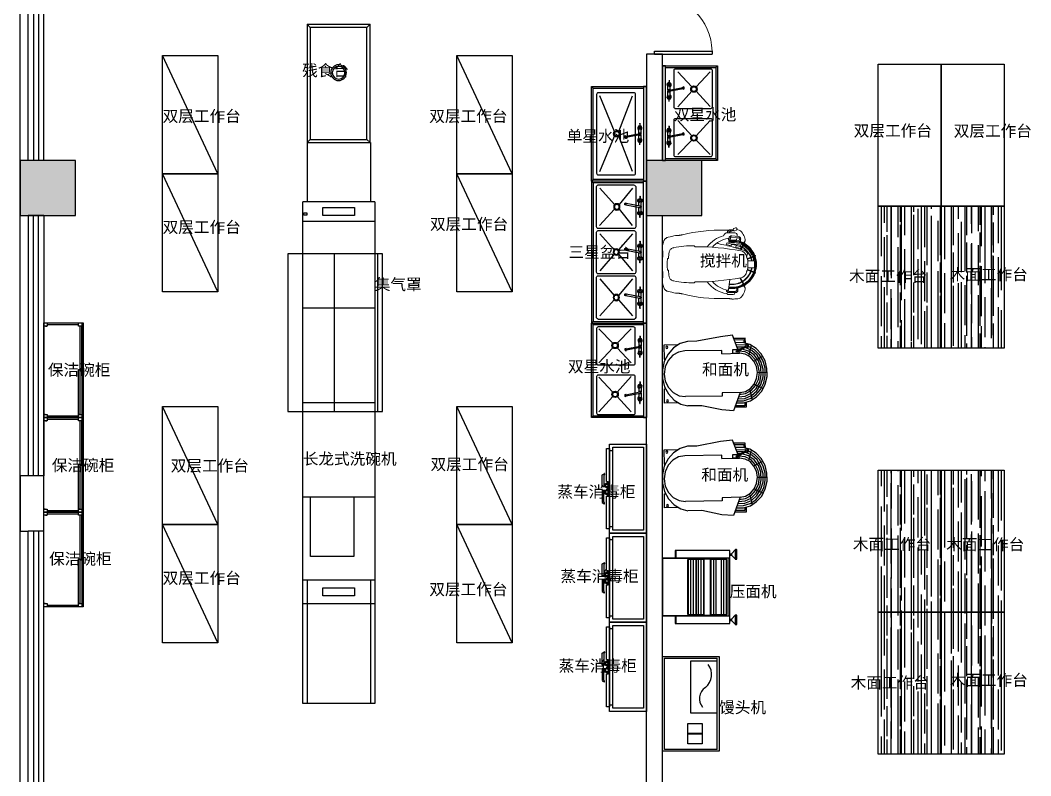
# Model space of a CAD drawing. Extents: x 1159254 to 1730927, y -477824 to -383968.
# Drawn here: x 1404869 to 1417695, y -412560 to -402977 of the extents above; entities that cross this region are included whole.
import ezdxf

# ---------------------------------------------------------------- set-up
doc = ezdxf.new("R2010")
doc.units = 0
doc.header["$LTSCALE"] = 1000
doc.linetypes.add('DIVIDE', pattern=[31.75, 12.7, -6.35, 0, -6.35, 0, -6.35])
for name, color, linetype in [('COLUMN', 2, 'Continuous'), ('PUB_HATCH', 8, 'Continuous'), ('WALL', 6, 'Continuous'), ('WINDOW', 4, 'Continuous'), ('WS_厨房设备', 1, 'Continuous'), ('产品文字', 7, 'Continuous')]:
    doc.layers.add(name, color=color, linetype=linetype)
doc.styles.add('WMF-宋体1', font='')
doc.styles.get('WMF-宋体1').set_extended_font_data('SimSun')

# ---------------------------------------------------------------- blocks, each defined once
blk = doc.blocks.new('CJT_2897')
at = {"color": 252}
for p, q in [((329, 1310), (241, 1263)), ((335, 1285), (254, 1240)), ((333, 1169), (273, 1284)), ((426, 1335), (329, 1310)), ((425, 1310), (335, 1285)), ((436, 1287), (340, 1259)), ((518, 1313), (425, 1310)), ((528, 1337), (426, 1335)), ((534, 1285), (436, 1287)), ((478, 1214), (476, 1340)), ((478, 1214), (476, 1340)), ((610, 1293), (518, 1313)), ((626, 1314), (528, 1337)), ((629, 1258), (534, 1285)), ((693, 1253), (610, 1293)), ((716, 1269), (626, 1314)), ((626, 1172), (681, 1288)), ((172, 1196), (122, 1117)), ((189, 1177), (147, 1102)), ((241, 1263), (172, 1196)), ((254, 1240), (189, 1177)), ((258, 1211), (197, 1141)), ((256, 1172), (206, 1102)), ((314, 1186), (254, 1128)), ((329, 1227), (256, 1172)), ((340, 1259), (258, 1211)), ((392, 1225), (314, 1186)), ((415, 1258), (329, 1227)), ((478, 1240), (392, 1225)), ((509, 1263), (415, 1258)), ((566, 1227), (478, 1240)), ((599, 1243), (509, 1263)), ((645, 1191), (566, 1227)), ((679, 1199), (599, 1243)), ((710, 1207), (629, 1258)), ((708, 1134), (645, 1191)), ((741, 1136), (679, 1199)), ((762, 1194), (693, 1253)), ((771, 1138), (710, 1207)), ((787, 1204), (716, 1269)), ((810, 1122), (762, 1194)), ((838, 1125), (787, 1204)), ((105, 1062), (43, 1060)), ((43, 1060), (47, 914)), ((105, 1058), (47, 1058)), ((47, 1058), (49, 915)), ((101, 1044), (65, 1044)), ((65, 1044), (66, 922)), ((122, 1117), (99, 1028)), ((99, 1028), (101, 935)), ((122, 1097), (114, 1081)), ((114, 1081), (122, 1066)), ((139, 1104), (122, 1097)), ((122, 1066), (139, 1060)), ((133, 1062), (128, 945)), ((133, 1086), (132, 1081)), ((132, 1081), (133, 1078)), ((269, 1105), (133, 1139)), ((139, 1088), (133, 1086)), ((133, 1078), (139, 1076)), ((155, 1097), (139, 1104)), ((139, 1104), (139, 1104)), ((143, 1086), (139, 1088)), ((139, 1088), (139, 1088)), ((139, 1076), (143, 1078)), ((139, 1060), (155, 1066)), ((145, 1081), (143, 1086)), ((143, 1078), (145, 1081)), ((208, 945), (143, 1062)), ((162, 1081), (155, 1097)), ((155, 1066), (162, 1081)), ((155, 1066), (222, 951)), ((156, 1037), (155, 956)), ((197, 1141), (160, 1057)), ((206, 1102), (181, 1021)), ((218, 1057), (208, 977)), ((254, 1128), (218, 1057)), ((691, 1112), (827, 1149)), ((746, 1063), (708, 1134)), ((777, 1058), (741, 1136)), ((758, 984), (746, 1063)), ((806, 1053), (771, 1138)), ((785, 974), (777, 1058)), ((811, 964), (806, 1053)), ((836, 1039), (810, 1122)), ((838, 955), (836, 1039)), ((865, 1037), (838, 1125)), ((857, 1071), (919, 1071)), ((859, 1068), (917, 1070)), ((863, 1053), (900, 1053)), ((865, 945), (865, 1037)), ((900, 1053), (901, 932)), ((917, 1070), (919, 925)), ((919, 1071), (921, 925)), ((179, 997), (181, 966)), ((187, 900), (187, 974)), ((187, 974), (193, 974)), ((237, 900), (187, 900)), ((204, 976), (235, 976)), ((222, 951), (208, 945)), ((147, 73), (143, 63)), ((143, 63), (147, 55)), ((158, 76), (147, 73)), ((147, 55), (158, 50)), ((168, 73), (158, 76)), ((158, 76), (158, 76)), ((158, 50), (168, 55)), ((172, 63), (168, 73)), ((168, 55), (172, 63)), ((829, 81), (825, 73)), ((825, 73), (829, 63)), ((838, 84), (829, 81)), ((829, 63), (838, 60)), ((848, 81), (838, 84)), ((838, 84), (838, 84)), ((838, 60), (848, 63)), ((852, 73), (848, 81)), ((848, 63), (852, 73))]:
    blk.add_line(p, q, dxfattribs=at)
for p, q in [((335, 1170), (279, 1120)), ((402, 1203), (335, 1170)), ((478, 1214), (402, 1203)), ((555, 1204), (478, 1214)), ((626, 1173), (555, 1204)), ((681, 1125), (626, 1173)), ((246, 1057), (235, 987)), ((279, 1120), (246, 1057)), ((718, 1063), (681, 1125)), ((731, 994), (718, 1063)), ((195, 971), (5, 898)), ((5, 898), (24, 747)), ((235, 987), (204, 976)), ((241, 762), (235, 987)), ((235, 976), (237, 900)), ((731, 994), (737, 768)), ((731, 994), (963, 909)), ((963, 909), (953, 760)), ((24, 747), (82, 446)), ((241, 762), (199, 762)), ((199, 762), (204, 293)), ((737, 768), (777, 768)), ((777, 768), (783, 300)), ((953, 760), (901, 508)), ((82, 446), (84, 327)), ((901, 508), (903, 331)), ((84, 327), (112, 232)), ((204, 293), (220, 211)), ((773, 219), (783, 300)), ((878, 242), (903, 331)), ((112, 232), (166, 148)), ((128, 201), (132, 26)), ((166, 148), (245, 80)), ((220, 211), (260, 138)), ((260, 138), (325, 80)), ((670, 84), (733, 144)), ((733, 144), (773, 219)), ((750, 86), (827, 156)), ((827, 156), (878, 242)), ((863, 211), (867, 36)), ((132, 26), (310, 28)), ((245, 80), (338, 31)), ((310, 28), (310, 42)), ((325, 80), (407, 42)), ((338, 31), (444, 7)), ((407, 42), (499, 31)), ((444, 7), (553, 8)), ((499, 31), (589, 44)), ((553, 8), (658, 36)), ((589, 44), (670, 84)), ((658, 36), (750, 86)), ((687, 33), (687, 47)), ((867, 36), (687, 33))]:
    blk.add_line(p, q)
blk = doc.blocks.new('CJT_2899')
at = {"color": 252}
for p, q in [((-4, 350), (-4.5, 348.7)), ((-4.5, 348.7), (-4.5, 343.3)), ((-4.5, 343.3), (-4, 341.9)), ((-3.1, 350.4), (-4, 350)), ((-4, 341.9), (-3.1, 341.5)), ((38.6, 350.4), (-3.1, 350.4)), ((13, 327.1), (-3.1, 341.5)), ((-3.1, 341.5), (38.6, 341.5)), ((38.6, 341.5), (22.5, 327.1)), ((39.5, 350), (38.6, 350.4)), ((38.6, 341.5), (39.5, 341.9)), ((40, 348.7), (39.5, 350)), ((39.5, 341.9), (40, 343.3)), ((40, 343.3), (40, 348.7)), ((303.1, 350), (302.6, 348.7)), ((302.6, 348.7), (302.6, 343.3)), ((302.6, 343.3), (303.1, 341.9)), ((304, 350.4), (303.1, 350)), ((303.1, 341.9), (304, 341.5)), ((345.7, 350.4), (304, 350.4)), ((320.1, 327.1), (304, 341.5)), ((304, 341.5), (345.7, 341.5)), ((345.7, 341.5), (329.6, 327.1)), ((346.6, 350), (345.7, 350.4)), ((345.7, 341.5), (346.6, 341.9)), ((347.1, 348.7), (346.6, 350)), ((346.6, 341.9), (347.1, 343.3)), ((347.1, 343.3), (347.1, 348.7)), ((22.5, 327.1), (13, 327.1)), ((14.4, 316.3), (14.4, 327.1)), ((21.1, 316.3), (21.1, 327.1)), ((307.1, 313.2), (35.5, 313.2)), ((42.2, 304.2), (42.2, 226.9)), ((300.4, 304.2), (42.2, 304.2)), ((300.4, 301), (42.2, 301)), ((300.4, 289.3), (42.2, 289.3)), ((300.4, 226.9), (300.4, 304.2)), ((329.6, 327.1), (320.1, 327.1)), ((321.5, 316.3), (321.5, 327.1)), ((328.2, 316.3), (328.2, 327.1)), ((42.2, 280.4), (35.5, 280.4)), ((42.2, 250.7), (35.5, 250.7)), ((39.1, 173), (39.1, 250.7)), ((300.4, 277.2), (42.2, 277.2)), ((300.4, 253.4), (42.2, 253.4)), ((300.4, 241.7), (42.2, 241.7)), ((300.4, 280.4), (307.1, 280.4)), ((300.4, 250.7), (307.1, 250.7)), ((303.5, 173), (303.5, 250.7)), ((300.4, 229.6), (42.2, 229.6)), ((300.4, 226.9), (42.2, 226.9)), ((42.2, 196.8), (42.2, 119.5)), ((300.4, 196.8), (42.2, 196.8)), ((300.4, 194.1), (42.2, 194.1)), ((300.4, 119.5), (300.4, 196.8)), ((42.2, 173), (35.5, 173)), ((42.2, 143.3), (35.5, 143.3)), ((37.7, 143.3), (37.7, 0)), ((300.4, 182), (42.2, 182)), ((300.4, 169.8), (42.2, 169.8)), ((42.2, 156.8), (42.2, 159.5)), ((42.2, 159.5), (300.4, 159.5)), ((42.2, 156.8), (300.4, 156.8)), ((300.4, 146), (42.2, 146)), ((300.4, 173), (307.1, 173)), ((300.4, 156.8), (300.4, 159.5)), ((300.4, 143.3), (307.1, 143.3)), ((304.9, 0), (304.9, 143.3)), ((300.4, 134.3), (42.2, 134.3)), ((300.4, 122.2), (42.2, 122.2)), ((300.4, 119.5), (42.2, 119.5)), ((0, 62.5), (35.5, 62.5)), ((307.1, 62.5), (342.6, 62.5))]:
    blk.add_line(p, q, dxfattribs=at)
for p, q in [((0, 316.3), (0, 59.8)), ((342.6, 316.3), (0, 316.3)), ((35.5, 316.3), (35.5, 0)), ((307.1, 0), (307.1, 316.3)), ((342.6, 59.8), (342.6, 316.3)), ((0, 59.8), (35.5, 59.8)), ((307.1, 59.8), (342.6, 59.8)), ((35.5, 0), (307.1, 0))]:
    blk.add_line(p, q)
blk = doc.blocks.new('CJT_2508')
at = {"lineweight": 20}
for p, q in [((383, 1083), (347, 1181)), ((390, 1086), (354, 1184)), ((415, 1088), (415, 1173)), ((415, 1173), (500, 1173)), ((500, 1088), (500, 1173)), ((525, 1086), (561, 1184)), ((532, 1083), (568, 1181)), ((265, 995), (185, 1042)), ((268, 1003), (189, 1048)), ((630, 993), (726, 1048)), ((632, 985), (730, 1042)), ((4, 911), (-4, 930)), ((39, 852), (18, 902)), ((32, 923), (25, 942)), ((51, 853), (29, 906)), ((58, 827), (58, 928)), ((81, 951), (104, 951)), ((106, 969), (97, 884)), ((121, 967), (112, 883)), ((119, 951), (125, 951)), ((163, 978), (135, 981)), ((167, 993), (137, 996)), ((190, 1011), (184, 1001)), ((206, 953), (218, 997)), ((221, 949), (206, 953)), ((233, 993), (218, 997)), ((219, 942), (235, 999)), ((238, 936), (220, 941)), ((245, 998), (236, 1000)), ((238, 936), (255, 995)), ((247, 997), (246, 998)), ((255, 995), (250, 997)), ((741, 972), (736, 984)), ((788, 962), (757, 962)), ((788, 947), (761, 947)), ((801, 847), (801, 931)), ((816, 847), (816, 931)), ((841, 901), (841, 835)), ((58, 831), (43, 831)), ((58, 854), (51, 854)), ((121, 851), (152, 848)), ((123, 866), (150, 863)), ((136, 844), (194, 852)), ((186, 824), (202, 881)), ((205, 817), (187, 822)), ((222, 877), (203, 882)), ((205, 817), (222, 877)), ((216, 855), (227, 857)), ((778, 844), (653, 861)), ((782, 816), (788, 816)), ((785, 831), (788, 831)), ((894, 860), (894, 859)), ((192, 703), (194, 713)), ((192, 703), (192, 702)), ((91, 198), (91, 195)), ((91, 195), (91, 191)), ((91, 191), (91, 186)), ((91, 186), (91, 182)), ((91, 182), (92, 177)), ((92, 177), (92, 175)), ((824, 200), (824, 203)), ((825, 217), (826, 221)), ((826, 226), (827, 232)), ((827, 232), (828, 237)), ((828, 237), (829, 242)), ((829, 242), (830, 248)), ((830, 248), (832, 255)), ((830, 248), (832, 255)), ((286, 6), (287, 7)), ((287, 7), (290, 8)), ((290, 8), (293, 8)), ((293, 8), (296, 9)), ((296, 9), (300, 9)), ((300, 9), (304, 9)), ((304, 9), (309, 10)), ((309, 10), (314, 10)), ((314, 10), (319, 10)), ((319, 10), (325, 10)), ((325, 10), (331, 10)), ((331, 10), (336, 10)), ((336, 10), (342, 10)), ((342, 10), (349, 9)), ((356, 8), (349, 9)), ((356, 8), (360, 8)), ((555, 8), (559, 8)), ((559, 8), (566, 9)), ((566, 9), (573, 10)), ((573, 10), (579, 10)), ((579, 10), (584, 10)), ((584, 10), (590, 10)), ((590, 10), (596, 10)), ((596, 10), (601, 10)), ((601, 10), (606, 10)), ((606, 10), (611, 9)), ((611, 9), (615, 9)), ((615, 9), (619, 9)), ((619, 9), (622, 8)), ((622, 8), (625, 8)), ((625, 8), (628, 7)), ((628, 7), (629, 6)), ((674, 1), (674, 1)), ((674, 1), (675, 0))]:
    blk.add_line(p, q, dxfattribs=at)
at = {"lineweight": 20, "flags": 128}
for points in [[(286, 999), (287, 1000), (288, 1004), (291, 1015), (295, 1024), (299, 1030), (304, 1037), (310, 1044), (316, 1050), (322, 1056), (330, 1060), (337, 1065), (344, 1068), (353, 1071), (364, 1073), (368, 1074), (370, 1074)], [(629, 999), (628, 1000), (627, 1004), (624, 1015), (620, 1024), (616, 1030), (611, 1037), (605, 1044), (599, 1050), (593, 1056), (586, 1060), (578, 1065), (571, 1068), (562, 1071), (551, 1073), (547, 1074), (545, 1074)], [(6, 950), (5, 950), (4, 950), (4, 949), (3, 949), (3, 949), (2, 948), (1, 948), (1, 948), (0, 947), (0, 947), (-1, 946), (-1, 946), (-2, 945), (-2, 944), (-3, 944), (-3, 943), (-4, 942), (-4, 941), (-4, 941), (-4, 940), (-5, 939), (-5, 938), (-5, 937), (-5, 936), (-5, 935), (-5, 934), (-5, 933), (-5, 932), (-4, 930), (-4, 930)], [(4, 911), (4, 911), (5, 909), (6, 908), (6, 907), (7, 907), (8, 906), (9, 905), (10, 904), (11, 904), (12, 903), (13, 903), (14, 903), (15, 902), (16, 902), (17, 902), (18, 902)], [(25, 942), (24, 942), (24, 944), (23, 945), (22, 946), (21, 946), (20, 947), (19, 948), (18, 949), (17, 949), (16, 950), (15, 950), (14, 950), (13, 951), (12, 951), (12, 951), (11, 951), (10, 951), (9, 951), (8, 951), (7, 951), (6, 950), (6, 950)], [(18, 902), (18, 902), (19, 902), (21, 902), (22, 903)], [(22, 903), (24, 903), (25, 904), (27, 905), (28, 906), (29, 906), (29, 907)], [(29, 907), (30, 907), (30, 908), (31, 909), (31, 910), (32, 910), (32, 911), (33, 912), (33, 913), (33, 914), (33, 915), (33, 916), (33, 917), (33, 918), (33, 919), (33, 920), (33, 921), (33, 923), (32, 923)], [(137, 996), (135, 997), (131, 996), (127, 996), (125, 995), (122, 993), (119, 992), (116, 990), (114, 987), (112, 985), (110, 982), (108, 979), (107, 976), (106, 971), (106, 969)], [(135, 981), (134, 981), (132, 981), (130, 980), (128, 980), (127, 979), (126, 977), (124, 976), (123, 975), (122, 973), (122, 971), (121, 968), (121, 967)], [(239, 901), (240, 902), (240, 903)], [(239, 900), (239, 901)], [(239, 900), (239, 900)], [(240, 904), (241, 905)], [(240, 903), (240, 904)], [(241, 908), (242, 908)], [(241, 907), (241, 908)], [(241, 905), (241, 907)], [(250, 997), (249, 997), (249, 997), (248, 997), (247, 997), (247, 997), (247, 997), (246, 998), (246, 998), (245, 998)], [(816, 931), (816, 934), (815, 938), (814, 942), (813, 945), (812, 948), (810, 951), (808, 953), (805, 956), (803, 958), (800, 959), (797, 961), (794, 962), (790, 962), (788, 962)], [(801, 931), (800, 933), (800, 935), (800, 937), (799, 939), (798, 941), (797, 942), (796, 944), (794, 945), (793, 946), (791, 946), (789, 947), (788, 947)], [(16, 886), (16, 886), (16, 885), (16, 885), (16, 885), (17, 884), (17, 884), (17, 884), (17, 884)], [(17, 884), (18, 884)], [(17, 884), (17, 884)], [(18, 884), (18, 883), (18, 883)], [(18, 883), (18, 876), (19, 872), (19, 867), (21, 860)], [(21, 860), (21, 859)], [(21, 859), (21, 858), (22, 856), (22, 852), (23, 849), (24, 841), (24, 836), (24, 832), (24, 826), (24, 821), (25, 816), (25, 810), (24, 800)], [(43, 849), (43, 849), (42, 849), (42, 850), (42, 850), (42, 850), (41, 850), (41, 850), (41, 850), (41, 850), (40, 850), (40, 851), (40, 851), (40, 851), (40, 851), (40, 851), (39, 852), (39, 852)], [(51, 853), (51, 853), (51, 852), (51, 852), (51, 852), (51, 852), (51, 851), (51, 851), (50, 851), (50, 851), (50, 850), (50, 850), (49, 850), (49, 850), (49, 849), (48, 849), (48, 849), (48, 849), (47, 849), (47, 849), (47, 849), (46, 849), (46, 849), (46, 849), (45, 849), (45, 849), (45, 849), (44, 849), (44, 849), (43, 849), (43, 849)], [(51, 853), (51, 853)], [(51, 853), (51, 853), (51, 853), (51, 853)], [(95, 780), (95, 781), (94, 781), (94, 782), (93, 782), (93, 783), (92, 783)], [(97, 884), (97, 882), (97, 877), (97, 874), (98, 871), (99, 868), (101, 865), (103, 862), (105, 859), (107, 857), (110, 855), (112, 853), (115, 852), (119, 851), (121, 851)], [(112, 883), (112, 881), (112, 879), (112, 877), (113, 875), (114, 873), (115, 872), (116, 870), (117, 869), (118, 868), (120, 867), (122, 866), (123, 866)], [(788, 816), (790, 816), (794, 817), (797, 817), (800, 819), (803, 820), (805, 822), (808, 825), (810, 827), (812, 830), (813, 833), (814, 836), (815, 840), (816, 844), (816, 847)], [(788, 831), (789, 831), (791, 832), (793, 833), (794, 833), (796, 835), (797, 836), (798, 837), (799, 839), (800, 841), (800, 843), (800, 845), (801, 847)], [(832, 826), (832, 826), (831, 825), (830, 824), (829, 823), (829, 821), (829, 821)], [(835, 827), (832, 826)], [(835, 827), (835, 827), (837, 828), (838, 829), (839, 830), (840, 831), (840, 832), (841, 834), (841, 835)], [(891, 800), (891, 810), (891, 816), (891, 821), (891, 826), (891, 832), (891, 836), (892, 841), (892, 849), (893, 852), (893, 856), (894, 858), (894, 859)], [(894, 860), (896, 867), (897, 872), (897, 876), (897, 883)], [(898, 884), (899, 884), (899, 885), (899, 885), (899, 885), (899, 886), (899, 886)], [(897, 883), (898, 884)], [(898, 884), (898, 884)], [(898, 884), (898, 884)], [(223, 404), (223, 405), (224, 407), (225, 409), (226, 410), (227, 412), (228, 413), (230, 414), (232, 414)], [(232, 414), (232, 415), (233, 415), (234, 416), (234, 416), (234, 417), (234, 418)], [(684, 414), (683, 415), (682, 415), (682, 416), (681, 416), (681, 417), (681, 418)], [(692, 404), (692, 405), (691, 407), (690, 409), (690, 410), (688, 412), (687, 413), (685, 414), (684, 414)], [(83, 259), (85, 248), (86, 242), (87, 237), (88, 232), (89, 226), (89, 221), (90, 217), (91, 209), (91, 206), (91, 203), (91, 200), (91, 199)], [(824, 199), (824, 200), (824, 203), (824, 206), (824, 209), (825, 217), (826, 221), (826, 226), (827, 232), (828, 237), (829, 242), (830, 248), (832, 259)], [(91, 199), (91, 198)], [(92, 175), (91, 174)], [(91, 174), (91, 174), (91, 173), (91, 172), (91, 172)], [(92, 175), (92, 175), (92, 175), (92, 175)], [(304, 89), (299, 91), (290, 93), (282, 96), (277, 100), (271, 104), (265, 109), (260, 115), (256, 121), (253, 127), (250, 134), (247, 144), (246, 149)], [(611, 89), (616, 91), (625, 93), (633, 96), (639, 100), (644, 104), (650, 109), (655, 115), (659, 121), (662, 127), (665, 134), (668, 144), (669, 149)], [(823, 175), (824, 182), (824, 186), (825, 191), (824, 198)], [(823, 175), (823, 175)], [(824, 172), (824, 172), (825, 173), (824, 174), (824, 174), (824, 174), (824, 175), (823, 175), (823, 175)], [(824, 198), (824, 199)], [(112, 78), (113, 75), (116, 68), (118, 62), (121, 57), (124, 53), (128, 48), (131, 43), (135, 39), (139, 35), (144, 32), (149, 28), (154, 25), (158, 22), (164, 20), (171, 17), (175, 16)], [(238, 0), (239, 0), (239, 0), (240, 0), (240, 0), (241, 1), (241, 1), (241, 1), (241, 1)], [(241, 1), (246, 1), (255, 1), (263, 1), (271, 2), (280, 5), (285, 6)], [(241, 1), (241, 1)], [(285, 6), (286, 6)], [(382, 77), (382, 77), (382, 78), (382, 79), (381, 79), (381, 80), (380, 80), (379, 80), (379, 80)], [(391, 67), (390, 68), (389, 68), (387, 69), (386, 69), (385, 70), (384, 71), (383, 72), (383, 74), (383, 76), (382, 77)], [(524, 67), (525, 68), (527, 68), (528, 69), (529, 69), (530, 70), (531, 71), (532, 72), (532, 74), (533, 76), (533, 77)], [(533, 77), (533, 77), (533, 78), (533, 79), (534, 79), (534, 80), (535, 80), (536, 80), (536, 80)], [(629, 6), (630, 6)], [(630, 6), (635, 5), (644, 2), (652, 1), (660, 1), (669, 1), (674, 1)], [(674, 1), (674, 1)], [(675, 0), (675, 0), (676, 0), (677, 0), (677, 0)], [(740, 16), (744, 17), (751, 20), (757, 22), (762, 25), (766, 28), (771, 32), (776, 35), (780, 39), (784, 43), (788, 48), (791, 53), (794, 57), (797, 62), (799, 68), (802, 75), (803, 78)]]:
    blk.add_lwpolyline(points, dxfattribs=at)
at = {"lineweight": 20}
for centre, radius, start, end in [((458, 889), 308, 110.7192, 149.2823), ((458, 889), 304, 110.7306, 149.2709), ((458, 889), 294, 110.7533, 149.2482), ((458, 889), 290, 110.7658, 149.2357), ((351, 1182), 3.86, 20, 200), ((458, 889), 308, 70.7153, 109.2848), ((458, 889), 304, 70.7266, 109.2734), ((458, 889), 294, 70.7494, 109.2506), ((458, 889), 290, 70.7618, 109.2382), ((458, 889), 277, 98.7778, 109.2132), ((458, 889), 290, 30.7643, 69.2342), ((564, 1182), 3.86, 340, 160), ((458, 889), 294, 30.7518, 69.2467), ((458, 889), 304, 30.7291, 69.2694), ((458, 889), 308, 30.7177, 69.2808), ((458, 290), 831, 113.6292, 118.4505), ((145, 1006), 49.9, 34.3004, 113.6292), ((458, 889), 308, 150.7158, 187.9981), ((458, 889), 304, 150.7271, 187.9981), ((458, 889), 294, 150.7499, 187.9981), ((458, 889), 290, 150.7623, 187.9981), ((187, 1045), 3.86, 60, 240), ((145, 1006), 49.9, 13.3983, 28.013), ((458, 889), 277, 110.8094, 149.2323), ((458, 889), 256, 110.8746, 149.1325), ((458, 889), 251, 110.8831, 149.1185), ((2766, 203), 2621, 161.5674, 164.3913), ((280, 1039), 3.86, 150.0048, 214.0207), ((380, 981), 120, 117.6225, 150.0015), ((341, 1080), 77.1, 214.0191, 216.8291), ((277, 1032), 1.93, 341.5725, 36.8291), ((327, 1083), 3.86, 59.8882, 117.6222), ((290, 1020), 77.1, 46.7326, 59.8885), ((344, 1077), 1.85, 226.7326, 261.755), ((339, 1045), 30.8, 59.3311, 81.7551), ((458, 290), 789, 95.9889, 96.3873), ((458, 889), 256, 99.4995, 109.1481), ((458, 889), 251, 99.6821, 109.1209), ((376, 1075), 0.925, 121.5436, 163.3008), ((385, 1061), 17.3, 105.7892, 121.5436), ((379, 1079), 1.85, 285.7892, 345.7852), ((411, 1071), 30.8, 154.1752, 165.7852), ((385, 1084), 1.85, 95.2335, 154.1752), ((458, 292), 797, 84.7665, 95.2335), ((458, 889), 256, 70.8519, 80.5005), ((458, 889), 251, 70.8792, 80.3178), ((530, 1084), 1.85, 25.8248, 84.7665), ((504, 1071), 30.8, 14.2148, 25.8248), ((536, 1079), 1.85, 194.2148, 254.2108), ((531, 1061), 17.3, 58.4564, 74.2108), ((539, 1075), 0.925, 16.6988, 58.4568), ((458, 290), 789, 83.6127, 84.0111), ((458, 889), 251, 30.8815, 69.1169), ((458, 889), 256, 30.8675, 69.1254), ((458, 889), 290, 352.0132, 29.2377), ((458, 889), 294, 352.0019, 29.2501), ((458, 889), 304, 352.0019, 29.2729), ((728, 1045), 3.86, 300, 120), ((458, 889), 308, 352.0019, 29.2842), ((771, 1006), 49.8, 66.3689, 145.663), ((458, 290), 831, 61.5469, 66.3689), ((98, 953), 76.8, 118.4505, 174.4513), ((81, 928), 23.1, 89.9932, 179.9931), ((125, 920), 30.8, 23.6463, 89.9931), ((171, 1008), 30.8, 263.9931, 282.0199), ((171, 1008), 15.4, 277.2689, 330.9931), ((458, 889), 277, 150.8306, 188.0351), ((2766, 203), 2621, 164.5835, 168.7812), ((458, 889), 256, 165.7835, 181.8308), ((458, 889), 251, 165.8085, 181.887), ((220, 942), 1.23, 164.4785, 254.4785), ((458, 889), 256, 150.8602, 155.3701), ((458, 889), 251, 150.8795, 155.1948), ((3529, 415), 3295, 169.7901, 179.9397), ((236, 999), 1.23, 74.4785, 164.4785), ((-2614, 415), 3295, 0.0603, 10.2099), ((458, 889), 251, 352.0019, 29.1204), ((458, 889), 256, 352.0019, 29.1398), ((755, 978), 15.4, 202.9931, 257.3952), ((755, 978), 30.8, 251.4373, 270.2675), ((818, 901), 23.1, 359.9931, 89.9931), ((817, 953), 76.8, 5.5471, 61.5469), ((-1562, 722), 2467, 3.8196, 5.5471), ((1926, 731), 1902, 177.9474, 194.3896), ((43, 843), 11.6, 113.3324, 269.9931), ((104, 827), 46.3, 179.9931, 254.4681), ((458, 874), 375, 194.457, 233.7195), ((137, 836), 7.71, 98, 189.3598), ((458, 889), 333, 189.3598, 228.8507), ((152, 832), 30.8, 66.092, 83.9931), ((187, 823), 1.23, 164.4785, 254.4785), ((203, 880), 1.23, 74.4785, 164.4785), ((458, 889), 333, 311.1493, 350.6402), ((458, 874), 375, 306.2789, 351.878), ((778, 836), 7.71, 350.6402, 89.1309), ((-1010, 731), 1902, 345.6112, 2.0528), ((224, 699), 32.7, 153.1087, 155.3571), ((1312, 374), 1089, 178.43, 191.9291), ((-397, 374), 1089, 348.0709, 1.57), ((-544, -20), 663, 8.5206, 16.8162), ((1459, -20), 663, 163.1847, 171.4794), ((458, 1005), 1029, 254.0451, 257.6974), ((458, 1043), 966, 260.8517, 265.3283), ((458, 1005), 1002, 264.4086, 275.5914), ((458, 1050), 985, 266.1405, 273.8595), ((458, 1043), 966, 274.6717, 279.1483), ((458, 1005), 1029, 282.3028, 285.9548)]:
    blk.add_arc(centre, radius, start, end, dxfattribs=at)
blk = doc.blocks.new('CJT_4237')
at = {"color": 252, "linetype": 'Continuous'}
for p, q in [((0, 600), (0, 600)), ((982, 578), (17, 578)), ((17, 578), (17, 578)), ((17, 22), (17, 578)), ((43, 300), (44, 578)), ((597, 578), (597, 300)), ((982, 578), (982, 22)), ((707, 420), (707, 420)), ((707, 268), (707, 420)), ((707, 420), (819, 420)), ((810, 420), (810, 420)), ((810, 268), (810, 420)), ((810, 420), (922, 420)), ((819, 420), (819, 268)), ((922, 420), (922, 268)), ((597, 300), (43, 300)), ((819, 268), (707, 268)), ((922, 268), (810, 268)), ((982, 22), (17, 22))]:
    blk.add_line(p, q, dxfattribs=at)
at = {"linetype": 'Continuous'}
for p, q in [((0, 0), (0, 600)), ((0, 600), (1000, 600)), ((1000, 600), (1000, 0)), ((1000, 0), (0, 0))]:
    blk.add_line(p, q, dxfattribs=at)
at = {"color": 252}
for centre, radius, start, end in [((189, 346), 175, 38.4487, 127.7731), ((444, 533), 141, 213.3992, 310.6031)]:
    blk.add_arc(centre, radius, start, end, dxfattribs=at)
blk = doc.blocks.new('CJT_4085')
h = blk.add_hatch()
h.set_pattern_fill('AR-RROOF', color=252, scale=5, style=0)
h.paths.add_polyline_path([(0, 800), (1800, 800), (1800, 0), (0, 0)])
at = {"linetype": 'Continuous'}
blk.add_polyline3d([(0, 800, 0), (1800, 800, 0), (1800, 0, 0), (0, 0, 0), (0, 800, 0)], dxfattribs=at)
blk = doc.blocks.new('水龙头')
at = {"color": 252}
for p, q in [((-136, -15), (-90, -14)), ((-136, -18), (-90, -19)), ((-52, -2), (-4, -2)), ((-52, -31), (-6, -31)), ((4, -2), (51, -2)), ((12, -31), (51, -31)), ((136, -15), (90, -14)), ((136, -18), (90, -19)), ((23, -194), (26, -209)), ((49, -204), (46, -189))]:
    blk.add_line(p, q, dxfattribs=at)
for points in [[(13, -7), (0, 0), (-14, -8), (-14, -25), (-7, -29)], [(11, -26), (13, -25), (13, -7)]]:
    blk.add_lwpolyline(points, dxfattribs=at)
blk.add_lwpolyline([(26, -194), (-9, -18, -1.00756), (9, -15), (43, -190)], format="xyb", dxfattribs=at)
for centre in [(-78, -16), (77, -16)]:
    blk.add_circle(centre, 10.9, dxfattribs=at)
for centre, radius, start, end in [((-78, -16), 27.5, 36.2116, 175.3449), ((77, -16), 27.5, 4.6931, 143.7884), ((-136, -16), 1, 91.3387, 171.564), ((-132, -16), 4.53, 171.564, 188.436), ((-136, -17), 1, 188.436, 268.6613), ((-78, -16), 27.5, 184.6551, 323.7884), ((-78, -16), 16, 189.0003, 170.9997), ((-77, -16), 12.9, 168.3562, 191.6438), ((-52, 3), 5, 216.2116, 270), ((-52, -36), 5, 90, 143.7884), ((51, 3), 5, 270, 323.7884), ((51, -36), 5, 36.2116, 90), ((77, -16), 27.5, 216.2116, 355.3069), ((77, -16), 16, 9.0664, 350.9336), ((77, -16), 12.9, 348.3562, 11.6438), ((136, -16), 1, 8.436, 88.6613), ((136, -17), 1, 271.3387, 351.564), ((132, -16), 4.53, 351.564, 8.436)]:
    blk.add_arc(centre, radius, start, end, dxfattribs=at)
for centre, start_param, end_param in [((34, -192), 5.611234, 10.096729), ((34, -190), 6.955136, 8.752827), ((37, -206), 0, 3.141593)]:
    blk.add_ellipse(centre, major_axis=(-11.3, -2.2), ratio=0.233596, start_param=start_param, end_param=end_param, dxfattribs=at)
blk = doc.blocks.new('Custom_37')
at = {"color": 252, "linetype": 'Continuous', "ltscale": 2}
for p, q in [((30, 680), (10, 700)), ((1190, 680), (1210, 700))]:
    blk.add_line(p, q, dxfattribs=at)
at = {"color": 252}
for p, q in [((85, 605), (277, 428)), ((333, 428), (525, 605)), ((705, 605), (897, 428)), ((953, 428), (1135, 605)), ((85, 195), (277, 372)), ((333, 372), (530, 195)), ((705, 195), (897, 372)), ((953, 372), (1135, 195))]:
    blk.add_line(p, q, dxfattribs=at)
for points in [[(10, 700), (1210, 700), (1210, 0), (10, 0)], [(10, 0), (1210, 0), (1210, 40), (10, 40)]]:
    blk.add_lwpolyline(points, close=True)
at = {"color": 252, "linetype": 'Continuous', "ltscale": 2}
blk.add_lwpolyline([(30, 40), (30, 680), (1190, 680), (1190, 40)], dxfattribs=at)
at = {"color": 30}
for points in [[(530, 635), (70, 635, 0.414214), (50, 615), (50, 165, 0.414214), (70, 145), (530, 145, 0.414214), (550, 165), (550, 615, 0.414214)], [(1140, 635), (700, 635, 0.414214), (680, 615), (680, 165, 0.414214), (700, 145), (1140, 145, 0.414214), (1160, 165), (1160, 615, 0.414214)]]:
    blk.add_lwpolyline(points, format="xyb", close=True, dxfattribs=at)
at = {"color": 252}
for centre, radius in [((305, 400), 40), ((305, 400), 30), ((925, 400), 40), ((925, 400), 30)]:
    blk.add_circle(centre, radius, dxfattribs=at)
at = {"color": 1, "rotation": 180}
for p in [(327, 69), (909, 67)]:
    blk.add_blockref('水龙头', p, dxfattribs=at)
blk = doc.blocks.new('*U49')
at = {"linetype": 'Continuous'}
for p, q in [((0, 0), (0, 800)), ((0, 800), (1800, 800)), ((1800, 800), (1800, 0)), ((1800, 0), (0, 0))]:
    blk.add_line(p, q, dxfattribs=at)
blk = doc.blocks.new('CJT_2657')
for p, q in [((1565, 914, 0), (0, 914, 0)), ((0, 914, 0), (0, 0, 0)), ((1265, 914, 0), (1265, 0, 0)), ((1565, 914, 0), (1565, 0, 0)), ((6365, 914, 0), (1565, 914, 0)), ((2615, 914, 0), (2615, 0, 0)), ((3815, 914, 0), (3815, 0, 0)), ((5015, 914, 0), (5015, 0, 0)), ((6115, 914, 0), (6115, 0, 0)), ((6365, 914, 0), (6365, 0, 0)), ((7115, 859, 0), (6365, 859, 0)), ((7115, 55, 0), (7115, 859, 0)), ((0, 0, 0), (1565, 0, 0)), ((1565, 0, 0), (6365, 0, 0)), ((7115, 55, 0), (6365, 55, 0))]:
    blk.add_line(p, q)
at = {"color": 252}
for p, q in [((1565, 859, 0), (0, 859, 0)), ((1865, 650, 0), (1865, 100, 0)), ((2615, 650, 0), (1865, 650, 0)), ((6290, 657, 0), (6190, 657, 0)), ((6190, 657, 0), (6190, 257, 0)), ((6290, 257, 0), (6290, 657, 0)), ((6190, 257, 0), (6290, 257, 0)), ((1565, 55, 0), (0, 55, 0)), ((1865, 100, 0), (2615, 100, 0)), ((6222, 50, 0), (6192, 50, 0)), ((6192, 50, 0), (6192, 13, 0)), ((6192, 13, 0), (6222, 13, 0)), ((6222, 13, 0), (6222, 50, 0))]:
    blk.add_line(p, q, dxfattribs=at)
at = {"color": 252, "elevation": 0}
blk.add_lwpolyline([(1465, 657), (1365, 657), (1365, 257), (1465, 257)], close=True, dxfattribs=at)
blk = doc.blocks.new('*U115')
at = {"color": 252}
for p, q in [((40, 760), (0, 800)), ((1500, 800), (1460, 760)), ((40, 760), (1460, 760)), ((40, 40), (40, 760)), ((40, 760), (40, 760)), ((1460, 760), (1460, 40)), ((40, 40), (0, 0)), ((1460, 40), (40, 40)), ((1460, 40), (1500, 0))]:
    blk.add_line(p, q, dxfattribs=at)
for p, q in [((0, 800), (1500, 800)), ((0, 0), (0, 800)), ((1500, 0), (1500, 800)), ((1500, 0), (0, 0))]:
    blk.add_line(p, q)
blk.add_circle((886, 400), 100)
blk.add_circle((886, 400), 80, dxfattribs=at)
blk = doc.blocks.new('Custom_44')
at = {"linetype": 'Continuous'}
for p, q in [((0, 0), (0, 500)), ((0, 500), (1200, 500)), ((1200, 500), (1200, 0)), ((1200, 0), (0, 0))]:
    blk.add_line(p, q, dxfattribs=at)
at = {"color": 252}
for p, q in [((0, 480), (40, 480)), ((0, 480), (1200, 480)), ((40, 440), (0, 440)), ((20, 40), (20, 440)), ((40, 480), (40, 440)), ((40, 478), (610, 478)), ((40, 478), (40, 460)), ((610, 460), (40, 460)), ((590, 440), (590, 458)), ((590, 458), (1160, 458)), ((1160, 440), (590, 440)), ((610, 478), (610, 460)), ((1160, 440), (1160, 480)), ((1200, 440), (1160, 440)), ((1180, 40), (1180, 440)), ((0, 40), (40, 40)), ((40, 0), (0, 0)), ((40, 40), (40, 0)), ((40, 20), (40, 38)), ((1160, 0), (1160, 40)), ((1160, 40), (1200, 40)), ((1160, 18), (1160, 0)), ((1200, 0), (1160, 0))]:
    blk.add_line(p, q, dxfattribs=at)
at = {"color": 2, "linetype": 'Continuous'}
blk.add_line((600, 500), (600, 430), dxfattribs=at)
at = {"color": 252, "linetype": 'Continuous'}
blk.add_line((1160, 458), (1160, 440), dxfattribs=at)
blk = doc.blocks.new('Custom_82')
at = {"color": 252}
for p, q in [((390, 563), (375, 538)), ((376, 535), (387, 535)), ((389, 536), (394, 543)), ((542, 564), (392, 564)), ((396, 544), (542, 544)), ((494, 518), (494, 503)), ((494, 518), (508, 517)), ((502, 544), (502, 518)), ((542, 532), (504, 532)), ((504, 532), (504, 529)), ((504, 529), (508, 525)), ((538, 520), (508, 520)), ((538, 525), (542, 529)), ((552, 513), (538, 514)), ((542, 544), (542, 564)), ((542, 514), (542, 544)), ((542, 529), (542, 532)), ((552, 503), (552, 513)), ((578, 513), (592, 514)), ((578, 503), (578, 513)), ((588, 564), (738, 564)), ((588, 544), (588, 564)), ((588, 514), (588, 544)), ((734, 544), (588, 544)), ((588, 529), (588, 532)), ((588, 532), (626, 532)), ((592, 525), (588, 529)), ((592, 520), (622, 520)), ((626, 529), (622, 525)), ((636, 518), (622, 517)), ((626, 532), (626, 529)), ((628, 544), (628, 518)), ((636, 518), (636, 503)), ((741, 536), (736, 543)), ((740, 563), (755, 538)), ((754, 535), (743, 535)), ((40, 40), (40, 430)), ((40, 430), (1090, 430)), ((80, 430), (80, 470)), ((508, 498), (480, 498)), ((480, 498), (480, 490)), ((494, 503), (508, 503)), ((538, 503), (552, 503)), ((565, 498), (538, 498)), ((565, 490), (565, 498)), ((565, 498), (592, 498)), ((565, 490), (565, 498)), ((592, 503), (578, 503)), ((636, 503), (622, 503)), ((622, 498), (650, 498)), ((650, 498), (650, 490)), ((1050, 470), (1050, 430)), ((1090, 430), (1090, 40)), ((1090, 40), (40, 40))]:
    blk.add_line(p, q, dxfattribs=at)
for p, q in [((0, 0), (0, 470)), ((0, 470), (1130, 470)), ((1130, 470), (1130, 0)), ((1130, 0), (0, 0))]:
    blk.add_line(p, q)
for points in [[(508, 525), (508, 498)], [(538, 498), (538, 525)], [(592, 498), (592, 525)], [(622, 525), (622, 498)], [(658, 510), (1073, 510), (1073, 470), (57, 470), (57, 510), (472, 510)], [(658, 510), (658, 490), (472, 490), (472, 510)]]:
    blk.add_lwpolyline(points, dxfattribs=at)
blk.add_lwpolyline([(608, 470), (522, 470), (522, 490), (608, 490)], close=True, dxfattribs=at)
for centre, start, end in [((376, 537), 148.483, 270), ((387, 537), 270, 324.0966), ((392, 562), 90, 148.483), ((396, 542), 90, 144.0966), ((734, 542), 35.9034, 90), ((738, 562), 31.517, 90), ((743, 537), 215.9034, 270), ((754, 537), 270, 31.517)]:
    blk.add_arc(centre, 2, start, end, dxfattribs=at)
blk = doc.blocks.new('CJT_20205')
at = {"color": 252, "linetype": 'Continuous', "ltscale": 2}
for p, q in [((20, 680), (0, 700)), ((1180, 680), (1200, 700))]:
    blk.add_line(p, q, dxfattribs=at)
at = {"color": 252}
for p, q in [((120, 595), (572, 408)), ((628, 408), (1080, 595)), ((120, 180), (572, 352)), ((628, 352), (1080, 180))]:
    blk.add_line(p, q, dxfattribs=at)
at = {"lineweight": -2}
for points in [[(0, 700), (1200, 700), (1200, 0), (0, 0)], [(0, 0), (1200, 0), (1200, 40), (0, 40)]]:
    blk.add_lwpolyline(points, close=True, dxfattribs=at)
at = {"color": 252, "linetype": 'Continuous', "ltscale": 2}
blk.add_lwpolyline([(20, 40), (20, 680), (1180, 680), (1180, 40)], dxfattribs=at)
at = {"color": 30}
blk.add_lwpolyline([(1100, 635), (100, 635, 0.414214), (80, 615), (80, 160, 0.414214), (100, 140), (1100, 140, 0.414214), (1120, 160), (1120, 615, 0.414214)], format="xyb", close=True, dxfattribs=at)
at = {"color": 252}
for radius in [40, 30]:
    blk.add_circle((600, 380), radius, dxfattribs=at)
at = {"color": 1, "rotation": 180}
blk.add_blockref('水龙头', (596, 70), dxfattribs=at)
blk = doc.blocks.new('*U55')
at = {"color": 252, "linetype": 'Continuous', "ltscale": 2}
for p, q in [((20, 680), (0, 700)), ((1780, 680), (1800, 700))]:
    blk.add_line(p, q, dxfattribs=at)
at = {"color": 252}
for p, q in [((90, 593), (298, 406)), ((355, 406), (562, 598)), ((667, 593), (872, 413)), ((928, 413), (1136, 593)), ((1241, 593), (1449, 413)), ((1505, 413), (1710, 593)), ((90, 179), (298, 350)), ((355, 350), (562, 184)), ((667, 179), (872, 357)), ((928, 357), (1136, 179)), ((1241, 179), (1449, 357)), ((1505, 357), (1710, 179))]:
    blk.add_line(p, q, dxfattribs=at)
for points in [[(0, 700), (1800, 700), (1800, 0), (0, 0)], [(0, 0), (1800, 0), (1800, 40), (0, 40)]]:
    blk.add_lwpolyline(points, close=True)
at = {"color": 252, "ltscale": 2}
blk.add_lwpolyline([(20, 40), (20, 680), (1780, 680), (1780, 40)], dxfattribs=at)
at = {"color": 30}
for points in [[(582, 635), (70, 635, 0.414214), (49, 614), (49, 177, 0.352322), (70, 139), (582, 139, 0.414214), (603, 160), (603, 614, 0.414214)], [(1157, 635), (648, 635, 0.414214), (627, 614), (627, 160, 0.414214), (648, 139), (1157, 139, 0.414214), (1178, 160), (1178, 614, 0.414214)], [(1735, 635), (1227, 635, 0.414214), (1200, 614), (1200, 160, 0.414214), (1221, 139), (1730, 139, 0.236565), (1754, 156), (1754, 610, 0.295226)]]:
    blk.add_lwpolyline(points, format="xyb", close=True, dxfattribs=at)
at = {"color": 252}
for centre, radius in [((327, 378), 40), ((327, 378), 30), ((900, 385), 40), ((900, 385), 30), ((1477, 385), 40), ((1477, 385), 30)]:
    blk.add_circle(centre, radius, dxfattribs=at)
at = {"color": 1, "rotation": 180}
for p in [(326, 68), (900, 68), (1477, 68)]:
    blk.add_blockref('水龙头', p, dxfattribs=at)
blk = doc.blocks.new('CJT_20204')
at = {"color": 252, "linetype": 'Continuous', "ltscale": 2}
for p, q in [((30, 680), (10, 700)), ((1190, 680), (1210, 700))]:
    blk.add_line(p, q, dxfattribs=at)
at = {"color": 252}
for p, q in [((85, 605), (277, 428)), ((333, 428), (525, 605)), ((705, 605), (897, 428)), ((953, 428), (1135, 605)), ((85, 195), (277, 372)), ((333, 372), (530, 195)), ((705, 195), (897, 372)), ((953, 372), (1135, 195))]:
    blk.add_line(p, q, dxfattribs=at)
for points in [[(10, 700), (1210, 700), (1210, 0), (10, 0)], [(10, 0), (1210, 0), (1210, 40), (10, 40)]]:
    blk.add_lwpolyline(points, close=True)
at = {"color": 252, "linetype": 'Continuous', "ltscale": 2}
blk.add_lwpolyline([(30, 40), (30, 680), (1190, 680), (1190, 40)], dxfattribs=at)
at = {"color": 30}
for points in [[(530, 635), (70, 635, 0.414214), (50, 615), (50, 165, 0.414214), (70, 145), (530, 145, 0.414214), (550, 165), (550, 615, 0.414214)], [(1140, 635), (700, 635, 0.414214), (680, 615), (680, 165, 0.414214), (700, 145), (1140, 145, 0.414214), (1160, 165), (1160, 615, 0.414214)]]:
    blk.add_lwpolyline(points, format="xyb", close=True, dxfattribs=at)
at = {"color": 252}
for centre, radius in [((305, 400), 40), ((305, 400), 30), ((925, 400), 40), ((925, 400), 30)]:
    blk.add_circle(centre, radius, dxfattribs=at)
at = {"color": 1, "rotation": 180}
for p in [(327, 69), (909, 67)]:
    blk.add_blockref('水龙头', p, dxfattribs=at)
blk = doc.blocks.new('*U119')
at = {"color": 252, "linetype": 'DIVIDE', "ltscale": 3}
blk.add_line((0, 0), (1500, 700), dxfattribs=at)
at = {"linetype": 'Continuous'}
for p, q in [((0, 0), (0, 700)), ((0, 700), (1500, 700)), ((1500, 700), (1500, 0)), ((1500, 0), (0, 0))]:
    blk.add_line(p, q, dxfattribs=at)
blk = doc.blocks.new('*U124')
at = {"color": 252}
for p, q in [((0, 613), (2000, 613)), ((0, 63), (2000, 63))]:
    blk.add_line(p, q, dxfattribs=at)
blk.add_lwpolyline([(0, 1200), (2000, 1200), (2000, 0), (0, 0)], close=True, dxfattribs=at)
blk = doc.blocks.new('_FZH')
blk.add_lwpolyline([(-0.5, -0.5), (0.5, -0.5), (0.5, 0.5), (-0.5, 0.5)], close=True)
at = {"layer": 'PUB_HATCH'}
blk.add_solid([(-0.5, -0.5), (0.5, -0.5), (-0.5, 0.5), (0.5, 0.5)], dxfattribs=at)
blk = doc.blocks.new('$TCHSYS$WIN2D')
for p, q in [((-0.5, 0.5), (0.5, 0.5)), ((-0.5, 0.5), (-0.5, -0.5)), ((0.5, 0.5), (0.5, -0.5)), ((0.5, 0.1667), (-0.5, 0.1667)), ((0.5, -0.1667), (-0.5, -0.1667)), ((-0.5, -0.5), (0.5, -0.5))]:
    blk.add_line(p, q)
blk = doc.blocks.new('$DorLib2D$00000002')
for p, q in [((-0.5, 0), (-0.5, 0.4875)), ((-0.475, 0.4875), (-0.5, 0.4875)), ((-0.475, 0), (-0.475, 0.4875)), ((0.475, 0), (0.475, 0.4875)), ((0.475, 0.4875), (0.5, 0.4875)), ((0.5, 0), (0.5, 0.4875)), ((-0.5, 0), (-0.475, 0)), ((0.5, 0), (0.475, 0))]:
    blk.add_line(p, q)
at = {"lineweight": 13}
for centre, start, end in [((-0.4875, 0), 0, 88.53072), ((0.4875, 0), 91.46928, 180)]:
    blk.add_arc(centre, 0.4875, start, end, dxfattribs=at)

msp = doc.modelspace()

# ---------------------------------------------------------------- linework, layer by layer
msp.add_line((1404869.5, -416755.7), (1404869.5, -397305.7))
at = {"layer": 'COLUMN'}
for p, q in [((1404969.5, -408755.7), (1404869.5, -408755.7)), ((1404869.5, -408755.7), (1404869.5, -409455.7)), ((1405169.5, -409455.7), (1405169.5, -408755.7)), ((1404869.5, -409455.7), (1404969.5, -409455.7))]:
    msp.add_line(p, q, dxfattribs=at)
at = {"layer": 'WALL'}
for p, q in [((1413019.5, -403405.7), (1412819.5, -403405.7)), ((1412819.5, -403405.7), (1412819.5, -404755.7)), ((1413019.5, -404755.7), (1413019.5, -403405.7)), ((1412819.5, -418803.7), (1412819.5, -405455.7)), ((1413019.5, -418803.7), (1413019.5, -405455.7))]:
    msp.add_line(p, q, dxfattribs=at)

# ---------------------------------------------------------------- block references
at = {"layer": 'COLUMN', "xscale": 700, "yscale": 700, "zscale": 700}
for p in [(1405219.5, -405105.7), (1413169.5, -405105.7)]:
    msp.add_blockref('_FZH', p, dxfattribs=at)
at = {"layer": 'WINDOW', "rotation": 90}
for name, p, xscale, yscale, zscale in [('$TCHSYS$WIN2D', (1405069.5, -403280.7), 2950, -200, 2950), ('$DorLib2D$00000002', (1412919.5, -402655.7), -1500, -1500, -1500), ('$TCHSYS$WIN2D', (1405069.5, -407105.7), -3300, -200, -3300), ('$TCHSYS$WIN2D', (1405069.5, -411105.7), 3300, -200, 3300)]:
    msp.add_blockref(name, p, dxfattribs=dict(at, xscale=xscale, yscale=yscale, zscale=zscale))
at = {"layer": 'WS_厨房设备', "xscale": -1}
for name, p, rotation in [('*U115', (1408510.1, -404528.6), 270), ('CJT_2657', (1408455, -411643.6, 0), 270), ('*U55', (1412819.5, -405017.6), 90), ('*U124', (1409467.7, -405940.2), 90)]:
    msp.add_blockref(name, p, dxfattribs=dict(at, rotation=rotation))
at = {"layer": 'WS_厨房设备'}
for name, p, rotation in [('*U119', (1407377.1, -404924.1), 89.99999999999999), ('*U119', (1411111.1, -404924.1), 89.99999999999999), ('Custom_37', (1413019.5, -403545.7), 270), ('*U49', (1415757.6, -403534.6), 270), ('*U49', (1416557.6, -403534.6), 270), ('CJT_20205', (1412819.5, -405017.6), 90.00000000000001), ('*U119', (1407377.1, -406424.1), 89.99999999999999), ('*U119', (1411111.1, -406424.1), 89.99999999999999), ('CJT_4085', (1415757.6, -405334.6), 270), ('CJT_4085', (1416557.6, -405334.6), 270), ('CJT_2508', (1413016.1, -405615.6), 270), ('Custom_44', (1405169.5, -406816.7), 270), ('CJT_20204', (1412819.5, -408027.6), 90.00000000000001), ('CJT_2897', (1413012.1, -406967.1), 270), ('*U119', (1407377.1, -409374.6), 89.99999999999999), ('*U119', (1411111.1, -409374.6), 89.99999999999999), ('Custom_44', (1405169.5, -408016.7), 270), ('Custom_82', (1412819.5, -409484.1), 90), ('CJT_2897', (1413012.1, -408296.5), 270), ('CJT_4085', (1415757.6, -408686.1), 270), ('CJT_4085', (1416557.6, -408686.1), 270), ('Custom_44', (1405169.5, -409216.7), 270), ('*U119', (1407377.1, -410874.6), 89.99999999999999), ('*U119', (1411111.1, -410874.6), 89.99999999999999), ('Custom_82', (1412819.5, -410614.1), 90), ('CJT_4085', (1415757.6, -410486.1), 270), ('CJT_4085', (1416557.6, -410486.1), 270), ('Custom_82', (1412819.5, -411744.1), 90)]:
    msp.add_blockref(name, p, dxfattribs=dict(at, rotation=rotation))
at = {"layer": 'WS_厨房设备', "rotation": 270}
for name, p, xscale, yscale, zscale in [('CJT_2899', (1413019.5, -409704.5), 2.699999999999989, 2.699999999999989, 2.699999999999989), ('CJT_4237', (1413019.5, -411049.1), 1.2, 1.2, 1.2)]:
    msp.add_blockref(name, p, dxfattribs=dict(at, xscale=xscale, yscale=yscale, zscale=zscale))

# ---------------------------------------------------------------- texts
at = {"layer": '产品文字', "color": 7, "lineweight": 0, "style": 'WMF-宋体1'}
for s, p in [('残食台', (1408447.6, -403686)), ('双层工作台', (1406677.1, -404266.2)), ('双层工作台', (1410060.9, -404266.2)), ('双星水池', (1413164.5, -404245.7)), ('单星水池', (1411804.7, -404518.7)), ('双层工作台', (1415448.5, -404450.3)), ('双层工作台', (1416717.5, -404453.2)), ('双层工作台', (1406677.1, -405674.1)), ('双层工作台', (1410070.1, -405635.9)), ('三星盆台', (1411828.3, -405990.8)), ('搅拌机', (1413496.2, -406099.3)), ('木面工作台', (1415388.1, -406295.2)), ('木面工作台', (1416665.5, -406274.9)), ('集气罩', (1409369.1, -406400.4)), ('保洁碗柜', (1405220.6, -407484.6)), ('双星水池', (1411820.5, -407441.4)), ('和面机', (1413522.4, -407478.4)), ('长龙式洗碗机', (1408455.1, -408612.7)), ('保洁碗柜', (1405270.4, -408695)), ('双层工作台', (1406780.2, -408699.8)), ('双层工作台', (1410077.7, -408681.8)), ('和面机', (1413513.1, -408814.9)), ('蒸车消毒柜', (1411686.7, -409030.1)), ('木面工作台', (1415437.1, -409695.7)), ('木面工作台', (1416621.1, -409699.6)), ('保洁碗柜', (1405236.2, -409880.9)), ('双层工作台', (1406677.1, -410124.6)), ('蒸车消毒柜', (1411726.2, -410101.5)), ('双层工作台', (1410061.8, -410268.2)), ('压面机', (1413873.5, -410294.2)), ('蒸车消毒柜', (1411702.6, -411237.7)), ('木面工作台', (1415408.6, -411451.3)), ('木面工作台', (1416665.5, -411419.7)), ('馒头机', (1413739.5, -411765.5))]:
    msp.add_text(s, height=145.52, dxfattribs=at).set_placement(p)

doc.saveas('drawing.dxf')
